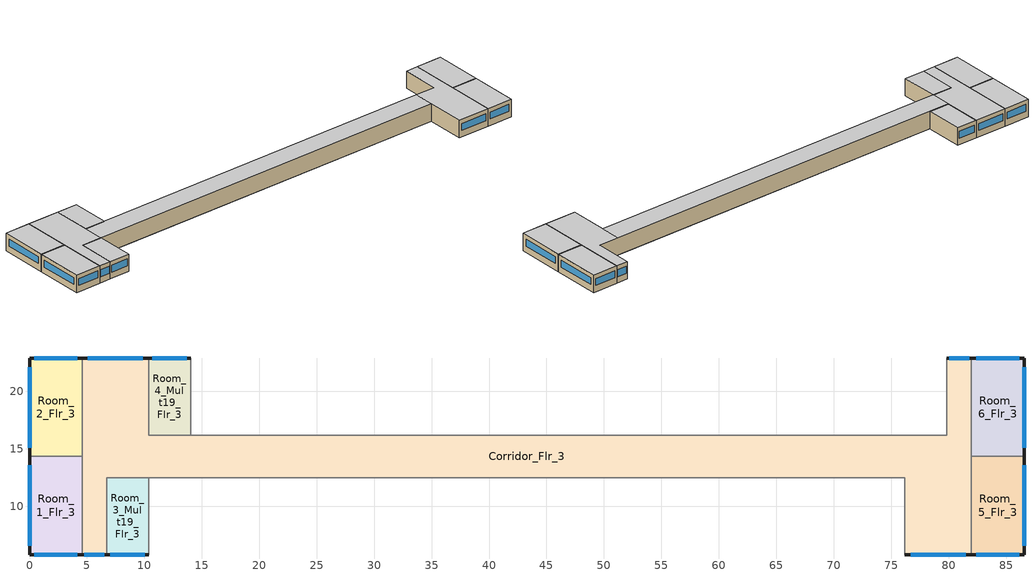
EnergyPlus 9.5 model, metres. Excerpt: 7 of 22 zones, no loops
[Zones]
Room_1_Flr_3
 floor adiabatic (nonres_floor): 4.57,14.33 4.57,5.79 0,5.79 0,14.33 z7.01
 wall outside (nonres_ext_wall): 0,14.33 0,5.79 4.57,5.79 z7.01:10.06
 wall to Room_2_Flr_3 (int_wall): 4.57,14.33 0,14.33 z7.01:10.06
 wall to Corridor_Flr_3 (int_wall): 4.57,5.79 4.57,14.33 z7.01:10.06
 window (Window_U_0.62_SHGC_0.25): 0.4,5.79 4.17,5.79 / 0,13.58 0,6.54 z8.11:9.33
 ceiling adiabatic (nonres_floor_ceiling): 0,14.33 0,5.79 4.57,5.79 4.57,14.33 z10.06
Room_2_Flr_3
 floor adiabatic (nonres_floor): 4.57,22.86 4.57,14.33 0,14.33 0,22.86 z7.01
 wall outside (nonres_ext_wall): 4.57,22.86 0,22.86 0,14.33 z7.01:10.06
 wall to Corridor_Flr_3 (int_wall): 4.57,14.33 4.57,22.86 z7.01:10.06
 window (Window_U_0.62_SHGC_0.25): 4.17,22.86 0.4,22.86 / 0,22.11 0,15.07 z8.11:9.33
 ceiling adiabatic (nonres_floor_ceiling): 0,22.86 0,14.33 4.57,14.33 4.57,22.86 z10.06
Room_3_Mult19_Flr_3
 floor adiabatic (nonres_floor): 10.36,12.5 10.36,5.79 6.71,5.79 6.71,12.5 z7.01
 wall outside (nonres_ext_wall): 6.71,5.79 10.36,5.79 z7.01:10.06
 wall adiabatic (int_wall): 10.36,5.79 10.36,12.5 6.71,12.5 6.71,5.79 z7.01:10.06
 window (Window_U_0.62_SHGC_0.25): 7.03,5.79 10.04,5.79 z8.11:9.33
 ceiling adiabatic (nonres_floor_ceiling): 6.71,12.5 6.71,5.79 10.36,5.79 10.36,12.5 z10.06
Room_4_Mult19_Flr_3
 floor adiabatic (nonres_floor): 14.02,22.86 14.02,16.15 10.36,16.15 10.36,22.86 z7.01
 wall outside (nonres_ext_wall): 14.02,22.86 10.36,22.86 z7.01:10.06
 wall adiabatic (int_wall): 10.36,22.86 10.36,16.15 14.02,16.15 14.02,22.86 z7.01:10.06
 window (Window_U_0.62_SHGC_0.25): 13.7,22.86 10.68,22.86 z8.11:9.33
 ceiling adiabatic (nonres_floor_ceiling): 10.36,22.86 10.36,16.15 14.02,16.15 14.02,22.86 z10.06
Room_5_Flr_3
 floor adiabatic (nonres_floor): 86.56,14.33 86.56,5.79 81.99,5.79 81.99,14.33 z7.01
 wall outside (nonres_ext_wall): 81.99,5.79 86.56,5.79 86.56,14.33 z7.01:10.06
 wall to Room_6_Flr_3 (int_wall): 86.56,14.33 81.99,14.33 z7.01:10.06
 wall to Corridor_Flr_3 (int_wall): 81.99,14.33 81.99,5.79 z7.01:10.06
 window (Window_U_0.62_SHGC_0.25): 86.56,6.54 86.56,13.58 / 82.39,5.79 86.16,5.79 z8.11:9.33
 ceiling adiabatic (nonres_floor_ceiling): 81.99,14.33 81.99,5.79 86.56,5.79 86.56,14.33 z10.06
Room_6_Flr_3
 floor adiabatic (nonres_floor): 86.56,22.86 86.56,14.33 81.99,14.33 81.99,22.86 z7.01
 wall outside (nonres_ext_wall): 86.56,14.33 86.56,22.86 81.99,22.86 z7.01:10.06
 wall to Corridor_Flr_3 (int_wall): 81.99,22.86 81.99,14.33 z7.01:10.06
 window (Window_U_0.62_SHGC_0.25): 86.16,22.86 82.39,22.86 / 86.56,15.07 86.56,22.11 z8.11:9.33
 ceiling adiabatic (nonres_floor_ceiling): 81.99,22.86 81.99,14.33 86.56,14.33 86.56,22.86 z10.06
Corridor_Flr_3
 floor adiabatic (nonres_floor): 4.57,5.79 4.57,22.86 10.36,22.86 10.36,12.5 6.71,12.5 6.71,5.79 z7.01; 10.36,16.15 76.2,16.15 76.2,12.5 10.36,12.5 z7.01; 76.2,16.15 79.86,16.15 79.86,22.86 81.99,22.86 81.99,5.79 76.2,5.79 z7.01
 wall outside (nonres_ext_wall): 10.36,22.86 4.57,22.86 / 81.99,22.86 79.86,22.86 / 4.57,5.79 6.71,5.79 / 76.2,5.79 81.99,5.79 z7.01:10.06
 wall adiabatic (int_wall): 6.71,5.79 6.71,12.5 76.2,12.5 76.2,5.79 / 79.86,22.86 79.86,16.15 10.36,16.15 10.36,22.86 z7.01:10.06
 window (Window_U_0.62_SHGC_0.25): 9.86,22.86 5.08,22.86 / 81.81,22.86 80.04,22.86 / 4.76,5.79 6.52,5.79 / 76.71,5.79 81.48,5.79 z8.11:9.33
 ceiling adiabatic (nonres_floor_ceiling): 4.57,5.79 6.71,5.79 6.71,12.5 10.36,12.5 10.36,22.86 4.57,22.86 z10.06; 10.36,12.5 76.2,12.5 76.2,16.15 10.36,16.15 z10.06; 76.2,5.79 81.99,5.79 81.99,22.86 79.86,22.86 79.86,16.15 76.2,16.15 z10.06
[Building]
Large Hotel: North Axis {deg}=0; Terrain=City; Loads Convergence Tolerance Value {W}=0.04; Temperature Convergence Tolerance Value {deltaC}=0.2; Solar Distribution=FullInteriorAndExterior; Maximum Number of Warmup Days=25; Minimum Number of Warmup Days=6
[Site:Location]
San.Diego-Brown.Field.Muni.AP_CA_USA WMO=722904: Latitude {deg}=32.57; Longitude {deg}=-116.98; Time Zone {hr}=-8; Elevation {m}=159
[SizingPeriod:DesignDay] Day of Month=21; Dry-Bulb Temperature Range Modifier Type=DefaultMultipliers; Humidity Condition Type=Wetbulb; Barometric Pressure {Pa}=99429; Rain Indicator=No; Snow Indicator=No; Daylight Saving Time Indicator=No
Name | Month | Day Type | Maximum Dry-Bulb Temperature {C} | Daily Dry-Bulb Temperature Range {deltaC} | Wetbulb or DewPoint at Maximum Dry-Bulb {C} | Wind Speed {m/s} | Wind Direction {deg} | Solar Model Indicator | Sky Clearness | ASHRAE Clear Sky Optical Depth for Beam Irradiance (taub) | ASHRAE Clear Sky Optical Depth for Diffuse Irradiance (taud)
San.Diego-Brown.Field.Muni.AP_CA_USA Ann Htg 99.6% Condns DB | 12 | WinterDesignDay | 3.8 | 0 | 3.8 | 3 | 120 | ASHRAEClearSky | 0
San.Diego-Brown.Field.Muni.AP_CA_USA Ann Clg .4% Condns DB=>MWB | 8 | SummerDesignDay | 31.3 | 8.9 | 18.4 | 4.1 | 280 | ASHRAETau |  | 0.412 | 2.276
[Site:WaterMainsTemperature]
Calculation Method=Correlation; Annual Average Outdoor Air Temperature {C}=16; Maximum Difference In Monthly Average Outdoor Air Temperatures {deltaC}=7.1
[Material:NoMass] Thermal Absorptance=0.9; Solar Absorptance=0.7
Name | Roughness | Thermal Resistance {m2-K/W} | Visible Absorptance
CP02 CARPET PAD | VeryRough | 0.21648 | 0.8
Nonres_Exterior_Wall_Insulation | MediumSmooth | 1.11476 | 0.7
Nonres_Floor_Insulation | MediumSmooth | 2.88292 | 0.7
[Construction]
InteriorFurnishings: Std Wood 6inch
int_wall: G01 13mm gypsum board, G01 13mm gypsum board
nonres_ext_wall: 200mm Normalweight concrete wall, Nonres_Exterior_Wall_Insulation, G01 13mm gypsum board
nonres_floor: Nonres_Floor_Insulation, 100mm Normalweight concrete floor, CP02 CARPET PAD
nonres_floor_ceiling: CP02 CARPET PAD, 100mm Normalweight concrete floor, Nonres_Floor_Insulation
Window_U_0.62_SHGC_0.25: REF C CLEAR HI 6MM, AIR 6MM, CLEAR 6MM
[Material]
Name | Roughness | Thickness {m} | Conductivity {W/m-K} | Density {kg/m3} | Specific Heat {J/kg-K} | Thermal Absorptance | Solar Absorptance | Visible Absorptance
Std Wood 6inch | MediumSmooth | 0.15 | 0.12 | 540 | 1210 | 0.9 | 0.7 | 0.7
G01 13mm gypsum board | Smooth | 0.0127 | 0.16 | 800 | 1090 | 0.9 | 0.7 | 0.5
200mm Normalweight concrete wall | MediumRough | 0.2032 | 2.31 | 2322 | 832
100mm Normalweight concrete floor | MediumRough | 0.1016 | 2.31 | 2322 | 832
[WindowMaterial:Glazing] Optical Data Type=SpectralAverage; Thickness {m}=0.006; Infrared Transmittance at Normal Incidence=0; Front Side Infrared Hemispherical Emissivity=0.84; Conductivity {W/m-K}=0.9
Name | Solar Transmittance at Normal Incidence | Front Side Solar Reflectance at Normal Incidence | Back Side Solar Reflectance at Normal Incidence | Visible Transmittance at Normal Incidence | Front Side Visible Reflectance at Normal Incidence | Back Side Visible Reflectance at Normal Incidence | Back Side Infrared Hemispherical Emissivity
REF C CLEAR HI 6MM | 0.2 | 0.16 | 0.39 | 0.22 | 0.17 | 0.35 | 0.55
CLEAR 6MM | 0.775 | 0.071 | 0.071 | 0.881 | 0.08 | 0.08 | 0.84
[WindowMaterial:Gas]
AIR 6MM: Gas Type=Air; Thickness {m}=0.0063
[SurfaceProperty:OtherSideCoefficients] Combined Convective/Radiative Film Coefficient {W/m2-K}=0; Constant Temperature {C}=1; Constant Temperature Coefficient=1; External Dry-Bulb Temperature Coefficient=0; Ground Temperature Coefficient=0; Wind Speed Coefficient=0; Zone Air Temperature Coefficient=0; Sinusoidal Variation of Constant Temperature Coefficient=No; Period of Sinusoidal Variation {hr}=24
Name | Constant Temperature Schedule
surfPropOthSdCoefBasementAvgWall | scheduleOSCBasementWallSurfaceTemp
surfPropOthSdCoefBasementAvgFloor | scheduleOSCBasementFloorTemp
surfPropOthSdCoefBasementUpperWall | scheduleOSCBasementUpperWallTemp
surfPropOthSdCoefBasementLowerWall | scheduleOSCBasementLowerWallTemp
[Zone] Type=1; Ceiling Height {m}=-9999; Floor Area {m2}=autocalculate; Part of Total Floor Area=Yes
Name | Multiplier | Volume {m3}
Room_1_Flr_3; Room_5_Flr_3 | 4 | 118.9391
Room_2_Flr_3; Room_6_Flr_3 | 4 | 118.9252
Room_3_Mult19_Flr_3 | 76 | 74.7487
Room_4_Mult19_Flr_3 | 76 | 74.7691
Corridor_Flr_3 | 4 | 1186.91
[InternalMass] Construction=InteriorFurnishings
Name | Zone or ZoneList | Surface Area {m2}
Room_1_Flr_3_InternalMass_1 | Room_1_Flr_3 | 78.044
Room_2_Flr_3_InternalMass_1 | Room_2_Flr_3 | 78.0349
Room_3_Mult19_Flr_3_InternalMass_1 | Room_3_Mult19_Flr_3 | 49.0477
Room_4_Mult19_Flr_3_InternalMass_1 | Room_4_Mult19_Flr_3 | 49.0611
Room_5_Flr_3_InternalMass_1 | Room_5_Flr_3 | 78.044
Room_6_Flr_3_InternalMass_1 | Room_6_Flr_3 | 78.0349
Corridor_Flr_3_InternalMass_1 | Corridor_Flr_3 | 778.8094
[People] Number of People Calculation Method=People; Number of People=1.5; Fraction Radiant=0.3; Sensible Heat Fraction=AUTOCALCULATE; Activity Level Schedule=ACTIVITY_SCH; Enable ASHRAE 55 Comfort Warnings=No; Mean Radiant Temperature Calculation Type=ZoneAveraged; Work Efficiency Schedule=WORK_EFF_SCH; Clothing Insulation Calculation Method=ClothingInsulationSchedule; Clothing Insulation Schedule=CLOTHING_SCH; Air Velocity Schedule=AIR_VELO_SCH; Thermal Comfort Model 1 Type=FANGER
Name | Zone or ZoneList | Number of People Schedule
Room_1_Flr_3 People | Room_1_Flr_3 | GuestRoom_Occ_Sch
Room_2_Flr_3 People | Room_2_Flr_3 | GuestRoom_Occ_Sch
Room_3_Mult19_Flr_3 People | Room_3_Mult19_Flr_3 | ALWAYS_OFF
Room_4_Mult19_Flr_3 People | Room_4_Mult19_Flr_3 | GuestRoom_Occ_Sch
Room_5_Flr_3 People | Room_5_Flr_3 | GuestRoom_Occ_Sch
Room_6_Flr_3 People | Room_6_Flr_3 | GuestRoom_Occ_Sch
[Lights] Design Level Calculation Method=Watts/Area; Return Air Fraction=0; Fraction Radiant=0.7; Fraction Visible=0.2; Fraction Replaceable=1; Return Air Fraction Calculated from Plenum Temperature=No
Name | Zone or ZoneList | Schedule | Watts per Zone Floor Area {W/m2}
Room_1_Flr_3_Lights | Room_1_Flr_3 | BLDG_LIGHT_GUESTROOM_SCH | 11.9479
Room_2_Flr_3_Lights | Room_2_Flr_3 | BLDG_LIGHT_GUESTROOM_SCH | 11.9479
Room_3_Mult19_Flr_3_Lights | Room_3_Mult19_Flr_3 | BLDG_LIGHT_GUESTROOM_SCH | 11.9479
Room_4_Mult19_Flr_3_Lights | Room_4_Mult19_Flr_3 | BLDG_LIGHT_GUESTROOM_SCH | 11.9479
Room_5_Flr_3_Lights | Room_5_Flr_3 | BLDG_LIGHT_GUESTROOM_SCH | 11.9479
Room_6_Flr_3_Lights | Room_6_Flr_3 | BLDG_LIGHT_GUESTROOM_SCH | 11.9479
Corridor_Flr_3_Lights | Corridor_Flr_3 | BLDG_LIGHT_CORRIDOR_SCH | 7.10418
[ElectricEquipment] Schedule=Guestroom_Eqp_Sch_Base; Design Level Calculation Method=EquipmentLevel; Fraction Latent=0; Fraction Radiant=0.5; Fraction Lost=0
Name | Zone or ZoneList | Design Level {W}
Room_1_Flr_3_PlugMisc_Equip | Room_1_Flr_3 | 263.3986
Room_2_Flr_3_PlugMisc_Equip | Room_2_Flr_3 | 263.3678
Room_3_Mult19_Flr_3_PlugMisc_Equip | Room_3_Mult19_Flr_3 | 257.9908
Room_4_Mult19_Flr_3_PlugMisc_Equip | Room_4_Mult19_Flr_3 | 258.0614
Room_5_Flr_3_PlugMisc_Equip | Room_5_Flr_3 | 263.3986
Room_6_Flr_3_PlugMisc_Equip | Room_6_Flr_3 | 263.3678
[Exterior:FuelEquipment] Fuel Use Type=Electricity
Name | Schedule | Design Level {W}
Elevators | BLDG_ELEVATORS | 122222
Elevators_Lights_Fan | ELEV_LIGHT_FAN_SCH_ADD_DF | 635.4
[ZoneInfiltration:DesignFlowRate] Schedule=INFIL_QUARTER_ON_SCH; Design Flow Rate Calculation Method=Flow/ExteriorArea; Flow per Exterior Surface Area {m3/s-m2}=0.00056896; Constant Term Coefficient=1; Temperature Term Coefficient=0; Velocity Term Coefficient=0; Velocity Squared Term Coefficient=0
Name | Zone or ZoneList
Room_1_Flr_3_Infiltration | Room_1_Flr_3
Room_2_Flr_3_Infiltration | Room_2_Flr_3
Room_3_Mult19_Flr_3_Infiltration | Room_3_Mult19_Flr_3
Room_4_Mult19_Flr_3_Infiltration | Room_4_Mult19_Flr_3
Room_5_Flr_3_Infiltration | Room_5_Flr_3
Room_6_Flr_3_Infiltration | Room_6_Flr_3
Corridor_Flr_3_Infiltration | Corridor_Flr_3
[Exterior:Lights]
Exterior Facade Lighting: Schedule=Exterior_Lgt_ALWAYS_ON; Design Level {W}=15665.5; Control Option=AstronomicalClock
[ZoneVentilation:WindandStackOpenArea] Opening Area {m2}=0.02; Opening Area Fraction Schedule=Sliding_Doors_Ventilation_Availability_SCH; Opening Effectiveness=autocalculate; Height Difference {m}=9.6007; Discharge Coefficient for Opening=autocalculate; Minimum Indoor Temperature {C}=18.89; Maximum Indoor Temperature {C}=25.56; Delta Temperature {deltaC}=-100; Minimum Outdoor Temperature {C}=15.56; Maximum Outdoor Temperature {C}=26.67; Maximum Wind Speed {m/s}=40
Name | Zone | Effective Angle {deg}
ROOM_1_FLR_3 Sliding Door Ventilation | ROOM_1_FLR_3 | 180
ROOM_2_FLR_3 Sliding Door Ventilation | ROOM_2_FLR_3 | 0
ROOM_3_MULT19_FLR_3 Sliding Door Ventilation | ROOM_3_MULT19_FLR_3 | 180
ROOM_4_MULT19_FLR_3 Sliding Door Ventilation | ROOM_4_MULT19_FLR_3 | 0
ROOM_5_FLR_3 Sliding Door Ventilation | ROOM_5_FLR_3 | 180
ROOM_6_FLR_3 Sliding Door Ventilation | ROOM_6_FLR_3 | 0
[Schedule:Compact]
scheduleOSCBasementWallSurfaceTemp: Through:   1/31, For:AllDays, Until:24:00, 21.58, Through:   2/28, For:AllDays, Until:24:00, 21.75, Through:   3/31, For:AllDays, Until:24:00, 21.76, Through:   4/30, For:AllDays, Until:24:00, 22.05, Through:   5/31, For:AllDays, Until:24:00, 22.39, Through:   6/30, For:AllDays, Until:24:00, 24.7, Through:   7/31, For:AllDays, Until:24:00, 25.29, Through:   8/31, For:AllDays, Until:24:00, 25.51, Through:   9/30, For:AllDays, Until:24:00, 25.16, Through:  10/31, For:AllDays, Until:24:00, 23.26, Through:  11/30, For:AllDays, Until:24:00, 22.1, Through:  12/31, For:AllDays, Until:24:00, 21.71
scheduleOSCBasementFloorTemp: Through:   1/31, For:AllDays, Until:24:00, 21.06, Through:   2/28, For:AllDays, Until:24:00, 21.04, Through:   3/31, For:AllDays, Until:24:00, 21.03, Through:   4/30, For:AllDays, Until:24:00, 21.02, Through:   5/31, For:AllDays, Until:24:00, 21.02, Through:   6/30, For:AllDays, Until:24:00, 23.24, Through:   7/31, For:AllDays, Until:24:00, 23.68, Through:   8/31, For:AllDays, Until:24:00, 23.76, Through:   9/30, For:AllDays, Until:24:00, 23.8, Through:  10/31, For:AllDays, Until:24:00, 21.52, Through:  11/30, For:AllDays, Until:24:00, 21.15, Through:  12/31, For:AllDays, Until:24:00, 21.09
scheduleOSCBasementUpperWallTemp: Through:   1/31, For:AllDays, Until:24:00, 21.63, Through:   2/28, For:AllDays, Until:24:00, 21.89, Through:   3/31, For:AllDays, Until:24:00, 21.94, Through:   4/30, For:AllDays, Until:24:00, 22.45, Through:   5/31, For:AllDays, Until:24:00, 22.93, Through:   6/30, For:AllDays, Until:24:00, 25.36, Through:   7/31, For:AllDays, Until:24:00, 26, Through:   8/31, For:AllDays, Until:24:00, 26.23, Through:   9/30, For:AllDays, Until:24:00, 25.63, Through:  10/31, For:AllDays, Until:24:00, 23.83, Through:  11/30, For:AllDays, Until:24:00, 22.18, Through:  12/31, For:AllDays, Until:24:00, 21.69
scheduleOSCBasementLowerWallTemp: Through:   1/31, For:AllDays, Until:24:00, 21.54, Through:   2/28, For:AllDays, Until:24:00, 21.61, Through:   3/31, For:AllDays, Until:24:00, 21.59, Through:   4/30, For:AllDays, Until:24:00, 21.67, Through:   5/31, For:AllDays, Until:24:00, 21.86, Through:   6/30, For:AllDays, Until:24:00, 24.07, Through:   7/31, For:AllDays, Until:24:00, 24.59, Through:   8/31, For:AllDays, Until:24:00, 24.82, Through:   9/30, For:AllDays, Until:24:00, 24.72, Through:  10/31, For:AllDays, Until:24:00, 22.7, Through:  11/30, For:AllDays, Until:24:00, 22.02, Through:  12/31, For:AllDays, Until:24:00, 21.73
BLDG_LIGHT_CORRIDOR_SCH: Through: 12/31, For: Weekdays, Until: 1:00, 0.16686, Until: 2:00, 0.125145, Until: 5:00, 0.08343, Until: 6:00, 0.16686, Until: 7:00, 0.33372, Until: 8:00, 0.41715, Until: 10:00, 0.33372, Until: 18:00, 0.208575, Until: 19:00, 0.50058, Until: 20:00, 0.66744, Until: 21:00, 0.75087, Until: 22:00, 0.66744, Until: 23:00, 0.50058, Until: 24:00, 0.25029, For: Saturday, Until: 2:00, 0.16686, Until: 6:00, 0.08343, Until: 8:00, 0.25029, Until: 10:00, 0.33372, Until: 11:00, 0.25029, Until: 18:00, 0.208575, Until: 19:00, 0.50058, Until: 22:00, 0.58401, Until: 23:00, 0.50058, Until: 24:00, 0.25029, For: SummerDesignDay, Until: 24:00, 1, For: WinterDesignDay, Until: 24:00, 0, For: Sunday Holidays AllOtherDays, Until: 2:00, 0.25029, Until: 6:00, 0.16686, Until: 7:00, 0.25029, Until: 9:00, 0.33372, Until: 13:00, 0.25029, Until: 18:00, 0.16686, Until: 19:00, 0.41715, Until: 20:00, 0.58401, Until: 21:00, 0.66744, Until: 22:00, 0.50058, Until: 23:00, 0.41715, Until: 24:00, 0.25029
BLDG_LIGHT_GUESTROOM_SCH: Through: 12/31, For: Weekdays, Until: 1:00, 0.1859, Until: 2:00, 0.1452, Until: 5:00, 0.0945, Until: 6:00, 0.1859, Until: 7:00, 0.4121, Until: 8:00, 0.5259, Until: 10:00, 0.4121, Until: 16:00, 0.2087, Until: 17:00, 0.21304, Until: 18:00, 0.2149, Until: 19:00, 0.6297, Until: 20:00, 0.8342, Until: 21:00, 0.938, Until: 22:00, 0.8342, Until: 23:00, 0.6297, Until: 24:00, 0.3083, For: Saturday Sunday Holidays, Until: 2:00, 0.2197, Until: 6:00, 0.0945, Until: 8:00, 0.3852, Until: 9:00, 0.5259, Until: 10:00, 0.444267, Until: 11:00, 0.302158, Until: 17:00, 0.2432, Until: 18:00, 0.253275, Until: 19:00, 0.7973, Until: 22:00, 0.938, Until: 23:00, 0.7973, Until: 24:00, 0.3852, For: WinterDesignDay, Until: 24:00, 0, For: SummerDesignDay CustomDay1 CustomDay2, Until: 24:00, 1
GuestRoom_Eqp_Sch_Base: Through: 12/31, For: Weekdays, Until: 06:00, 0.2, Until: 07:00, 0.62, Until: 08:00, 0.9, Until: 10:00, 0.43, Until: 17:00, 0.26, Until: 19:00, 0.51, Until: 20:00, 0.49, Until: 21:00, 0.66, Until: 22:00, 0.7, Until: 23:00, 0.35, Until: 24:00, 0.2, For: Saturday Sunday Holidays, Until: 06:00, 0.2, Until: 07:00, 0.3, Until: 08:00, 0.62, Until: 09:00, 0.9, Until: 10:00, 0.62, Until: 17:00, 0.29, Until: 18:00, 0.43, Until: 19:00, 0.51, Until: 20:00, 0.49, Until: 21:00, 0.66, Until: 22:00, 0.7, Until: 23:00, 0.35, Until: 24:00, 0.2, For: WinterDesignDay, Until: 24:00, 0, For: SummerDesignDay CustomDay1 CustomDay2, Until: 24:00, 1
BLDG_ELEVATORS; ELEV_LIGHT_FAN_SCH_ADD_DF: Through: 12/31, For: SummerDesignday, Until: 24:00, 0.5, For: WinterDesignDay, Until: 24:00, 0.05, For: AllOtherDays, Until: 04:00, 0.05, Until: 05:00, 0.1, Until: 06:00, 0.2, Until: 07:00, 0.4, Until: 09:00, 0.5, Until: 10:00, 0.35, Until: 16:00, 0.15, Until: 17:00, 0.35, Until: 19:00, 0.5, Until: 21:00, 0.4, Until: 22:00, 0.3, Until: 23:00, 0.2, Until: 24:00, 0.1
GuestRoom_Occ_Sch: Through: 12/31, For: Weekdays, Until: 06:00, 1, Until: 07:00, 0.77, Until: 09:00, 0.43, Until: 15:00, 0.2, Until: 16:00, 0.31, Until: 19:00, 0.54, Until: 21:00, 0.77, Until: 22:00, 0.89, Until: 24:00, 1, For: Saturday Sunday Holidays, Until: 06:00, 1, Until: 07:00, 0.77, Until: 09:00, 0.53, Until: 17:00, 0.3, Until: 18:00, 0.53, Until: 19:00, 0.54, Until: 21:00, 0.65, Until: 24:00, 0.77, For: WinterDesignDay, Until: 24:00, 0, For: SummerDesignDay CustomDay1 CustomDay2, Until: 24:00, 1
INFIL_QUARTER_ON_SCH: Through: 12/31, For: AllDays, Until: 24:00, 0.25
Exterior_Lgt_ALWAYS_ON: Through: 12/31, For: AllDays, Until: 24:00, 1
ALWAYS_OFF; WORK_EFF_SCH: Through: 12/31, For: AllDays, Until: 24:00, 0
ACTIVITY_SCH: Through: 12/31, For: AllDays, Until: 24:00, 120
AIR_VELO_SCH: Through: 12/31, For: AllDays, Until: 24:00, 0.2
CLOTHING_SCH: Through: 04/30, For: AllDays, Until: 24:00, 1, Through: 09/30, For: AllDays, Until: 24:00, 0.5, Through: 12/31, For: AllDays, Until: 24:00, 1
Sliding_Doors_Ventilation_Availability_SCH: Through: 12/31, For: WinterDesignDay SummerDesignDay, Until: 24:00, 0, For: Allotherdays, Until: 6:00, 0, Until: 9:00, 1, Until: 16:00, 0, Until: 22:00, 1, Until: 24:00, 0
